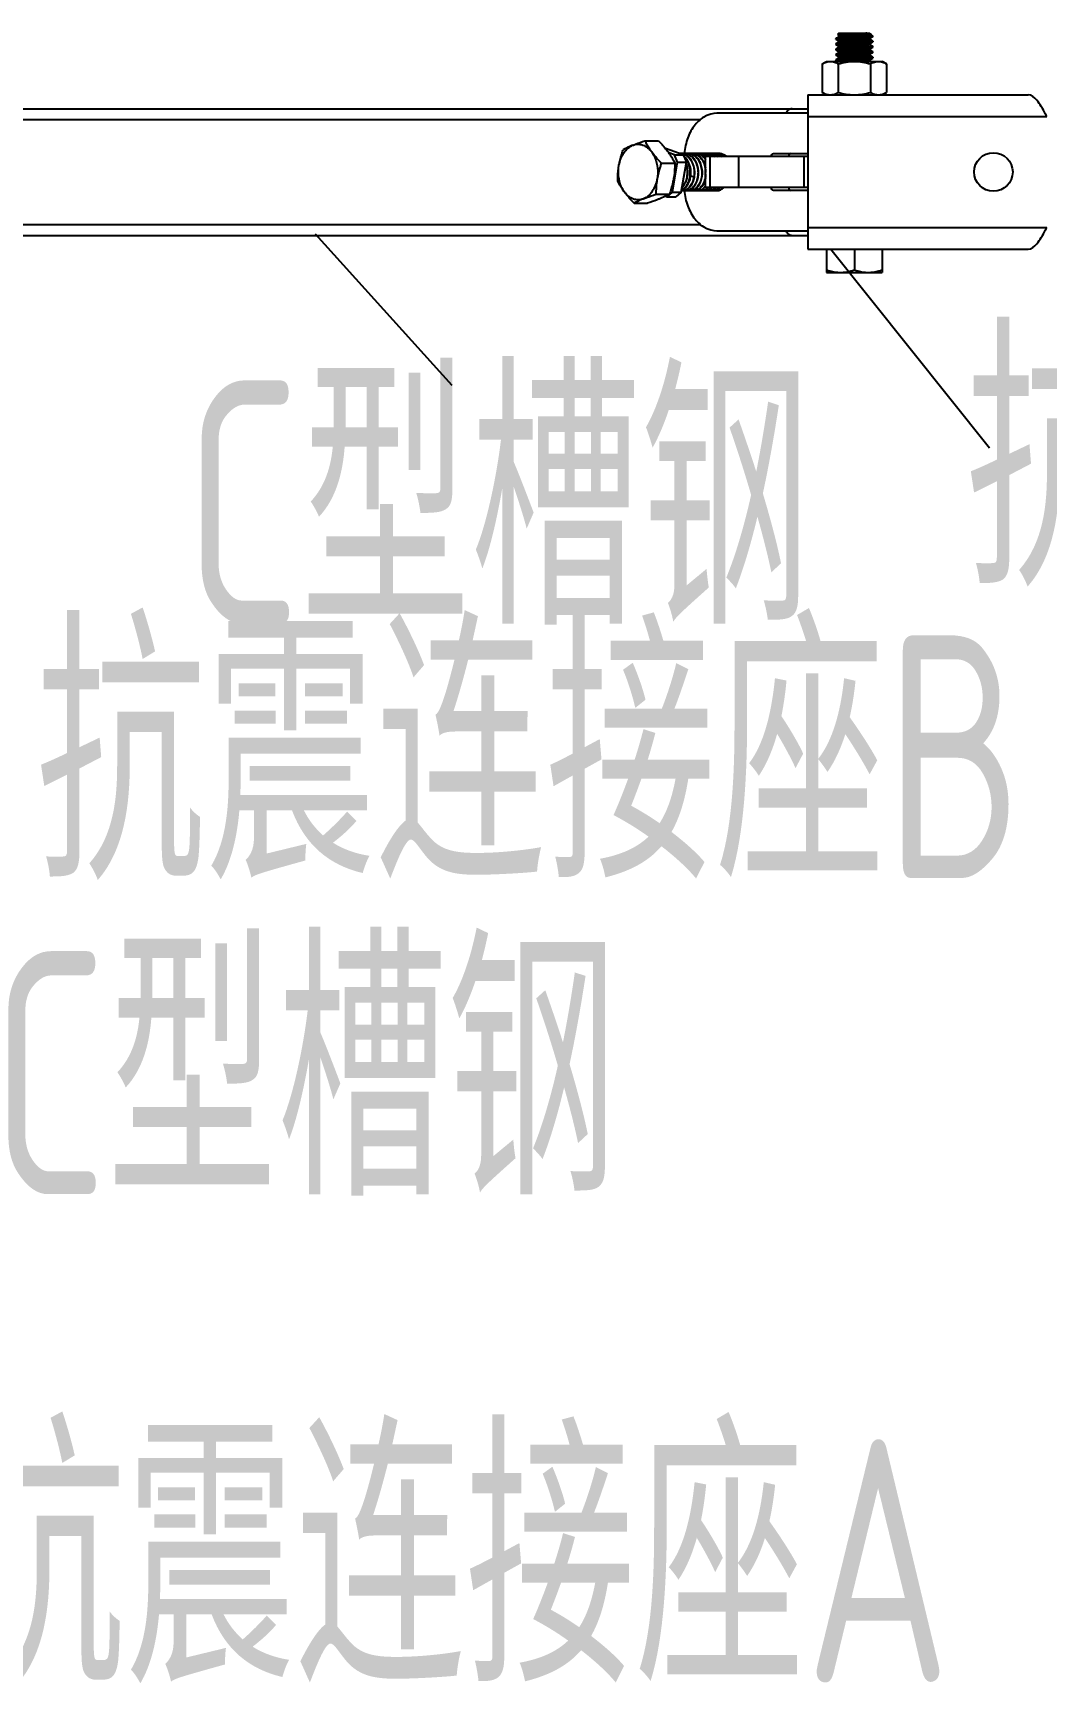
# Model space of a CAD drawing. Extents: x 1247970 to 1725648, y 860327 to 1277876.
# Drawn here: x 1335856 to 1337527, y 1194150 to 1196871 of the extents above; entities that cross this region are included whole.
import ezdxf

# ---------------------------------------------------------------- set-up
doc = ezdxf.new("R2010")
doc.units = 0
doc.header["$LTSCALE"] = 1000
doc.header["$MEASUREMENT"] = 0
doc.layers.get('0').update_dxf_attribs({"color": 254})
for name, color, linetype in [('ANNO-CTXT', 2, 'Continuous'), ('PUB_DIM', 254, 'Continuous'), ('TK', 4, 'Continuous')]:
    doc.layers.add(name, color=color, linetype=linetype)
doc.styles.add('HZ', font='tssdeng.shx', dxfattribs={"width": 0.7, "bigfont": 'hztxt.shx'})
doc.styles.get("Standard").update_dxf_attribs({"font": 'gbenor.shx', "bigfont": 'gbcbig.shx'})
doc.dimstyles.get("Standard").update_dxf_attribs({"dimtxt": 0.18, "dimasz": 0.18, "dimexe": 0.18, "dimexo": 0.0625, "dimgap": 0.09, "dimtad": 0, "dimtih": 1, "dimtoh": 1, "dimdec": 4, "dimzin": 0, "dimdsep": 46, "dimtxsty": 'Standard', "dimcen": 0.09, "dimadec": 0, "dimazin": 0, "dimtfac": 1, "dimtdec": 4, "dimtofl": 0, "dimtmove": 0, "dimatfit": 3, "dimfxl": 0, "dimtolj": 1, "dimtzin": 0, "dimarcsym": 0})

# ---------------------------------------------------------------- blocks, each defined once
blk = doc.blocks.new('A$C63786A89')
at = {"linetype": 'Continuous'}
for p, q in [((4166.6, 4221.2), (4161.7, 4218.4)), ((4161.7, 4218.4), (4161.7, 4218.3)), ((4161.7, 4218.3), (4161.7, 4217.2)), ((4161.7, 4218.3), (4161.7, 4217.2)), ((4166.7, 4227.1), (4164.2, 4224.6)), ((4164.3, 4224.5), (4164.2, 4224.6)), ((4164.3, 4224.5), (4166.5, 4223.3)), ((4166.5, 4223.3), (4166.5, 4221.2)), ((4166.7, 4227.1), (4217.6, 4227.1)), ((4212.9, 4226.9), (4217.9, 4226.9)), ((4217.6, 4227.1), (4217.9, 4226.9)), ((4217.8, 4218.7), (4222.6, 4221.5)), ((4217.9, 4225.6), (4217.9, 4226.9)), ((4220.6, 4224), (4217.9, 4225.6)), ((4217.9, 4216.6), (4217.9, 4218.8)), ((4222.7, 4222), (4218.8, 4222)), ((4221, 4223.8), (4220.6, 4224)), ((4221, 4223.8), (4222.7, 4222)), ((4222.7, 4221.7), (4222.6, 4221.5)), ((4222.7, 4222), (4222.7, 4221.7)), ((4161.7, 4217.1), (4161.7, 4217.2)), ((4161.7, 4217.1), (4166.5, 4214.4)), ((4166.6, 4212.3), (4161.7, 4209.5)), ((4161.7, 4209.5), (4161.7, 4209.4)), ((4161.7, 4209.4), (4161.7, 4208.3)), ((4161.7, 4209.4), (4161.7, 4208.3)), ((4161.7, 4208.2), (4161.7, 4208.3)), ((4161.7, 4208.3), (4161.7, 4208.3)), ((4161.7, 4208.2), (4166.5, 4205.4)), ((4166.6, 4203.4), (4161.7, 4200.6)), ((4161.7, 4200.6), (4161.7, 4200.5)), ((4161.7, 4200.5), (4161.7, 4199.4)), ((4161.7, 4200.5), (4161.7, 4199.4)), ((4161.7, 4199.3), (4161.7, 4199.4)), ((4161.7, 4199.4), (4161.7, 4199.4)), ((4161.7, 4199.3), (4166.5, 4196.5)), ((4166.6, 4194.5), (4161.7, 4191.7)), ((4161.7, 4191.7), (4161.7, 4191.6)), ((4161.7, 4191.6), (4161.7, 4190.5)), ((4161.7, 4191.6), (4161.7, 4190.5)), ((4166.5, 4214.4), (4166.5, 4212.3)), ((4166.5, 4205.5), (4166.5, 4203.4)), ((4166.5, 4196.6), (4166.5, 4194.4)), ((4217.8, 4200.9), (4217.7, 4200.9)), ((4217.8, 4209.8), (4222.6, 4212.6)), ((4217.8, 4200.9), (4222.6, 4203.7)), ((4217.8, 4192), (4222.6, 4194.8)), ((4222.6, 4214), (4217.9, 4216.7)), ((4217.9, 4207.7), (4217.9, 4209.9)), ((4222.6, 4205.1), (4217.9, 4207.8)), ((4217.9, 4198.8), (4217.9, 4201)), ((4222.6, 4196.2), (4217.9, 4198.9)), ((4217.9, 4189.9), (4217.9, 4192.1)), ((4222.6, 4214), (4222.7, 4213.9)), ((4222.6, 4212.6), (4222.7, 4212.7)), ((4222.6, 4205.1), (4222.7, 4204.9)), ((4222.6, 4203.7), (4222.7, 4203.8)), ((4222.6, 4196.2), (4222.7, 4196)), ((4222.6, 4194.8), (4222.7, 4194.9)), ((4222.7, 4213.9), (4222.7, 4212.7)), ((4222.7, 4213.9), (4222.7, 4212.7)), ((4222.7, 4213.9), (4222.7, 4213.8)), ((4222.7, 4204.9), (4222.7, 4203.8)), ((4222.7, 4204.9), (4222.7, 4203.8)), ((4222.7, 4204.9), (4222.7, 4204.9)), ((4222.7, 4196), (4222.7, 4194.9)), ((4222.7, 4196), (4222.7, 4194.9)), ((4222.7, 4196), (4222.7, 4196)), ((4139.3, 4176.2), (4146.4, 4180.3)), ((4139.3, 4176.2), (4139.3, 4129.4)), ((4146.4, 4180.3), (4238, 4180.3)), ((4161.7, 4190.4), (4161.7, 4190.5)), ((4161.7, 4190.5), (4161.7, 4190.5)), ((4161.7, 4190.4), (4166.5, 4187.6)), ((4166.6, 4185.6), (4161.7, 4182.8)), ((4161.7, 4182.8), (4161.7, 4182.7)), ((4161.7, 4182.7), (4161.7, 4181.6)), ((4161.7, 4182.7), (4161.7, 4181.6)), ((4161.7, 4181.5), (4161.7, 4181.6)), ((4161.7, 4181.5), (4163.7, 4180.3)), ((4165.7, 4176.2), (4165.7, 4129.4)), ((4166.5, 4187.7), (4166.5, 4185.5)), ((4217.8, 4183.1), (4222.6, 4185.9)), ((4222.6, 4187.2), (4217.9, 4190)), ((4217.9, 4181), (4217.9, 4183.2)), ((4219.3, 4180.3), (4217.9, 4181.1)), ((4218.6, 4176.2), (4218.6, 4129.4)), ((4222.6, 4187.2), (4222.7, 4187.1)), ((4222.6, 4185.9), (4222.7, 4186)), ((4222.7, 4187.1), (4222.7, 4186)), ((4222.7, 4187.1), (4222.7, 4186)), ((4222.7, 4187.1), (4222.7, 4187.1)), ((4245.1, 4176.2), (4238, 4180.3)), ((4245.1, 4176.2), (4245.1, 4129.4)), ((4115.8, 4125.3), (4115.8, 3870.8)), ((4115.8, 4125.3), (4478.4, 4125.3)), ((4146.4, 4125.3), (4139.3, 4129.4)), ((4238, 4125.3), (4245.1, 4129.4)), ((2427.3, 4102.4), (4115.8, 4102.4)), ((2502.8, 4084.6), (3938.5, 4084.6)), ((4115.8, 4094.8), (3965.4, 4094.8)), ((4115.8, 4089.7), (4509.6, 4089.7)), ((3847.2, 4049.4), (3869.5, 4049.4)), ((3910.2, 4026.4), (3881, 4036.6)), ((3895.8, 4026.4), (3886.3, 4029.7)), ((4059, 4028.6), (4115.8, 4028.6)), ((3874.1, 4012.7), (3896.4, 4012.7)), ((3892.4, 3964.7), (3901, 4014.1)), ((3901, 4014.1), (3895.8, 4026.4)), ((3895.8, 4026.4), (3910.2, 4026.4)), ((3901, 4014.1), (3915.4, 4014.1)), ((3906.8, 3964.7), (3915.4, 4014.1)), ((3910.2, 4026.4), (3915.4, 4014.1)), ((3947.2, 3972.6), (3947.2, 4023.5)), ((4115.8, 4023.5), (3947.2, 4023.5)), ((3954.6, 3972.6), (3954.6, 4023.5)), ((4001.7, 3972.6), (4001.7, 4023.5)), ((4109.7, 3972.6), (4109.7, 4023.5)), ((3927.8, 3989.9), (3922.5, 3991.2)), ((3829.2, 3946.7), (3851.5, 3946.7)), ((3865.1, 3961.4), (3887.5, 3961.4)), ((3881.1, 3958.1), (3883.7, 3957.2)), ((3883.7, 3957.2), (3892.4, 3964.7)), ((3883.7, 3957.2), (3898.1, 3957.2)), ((3892.4, 3964.7), (3906.8, 3964.7)), ((3906.8, 3964.7), (3898.1, 3957.2)), ((4115.8, 3972.6), (3947.2, 3972.6)), ((4115.8, 3967.5), (4059, 3967.5)), ((2427.3, 3893.7), (4115.8, 3893.7)), ((2502.8, 3911.5), (3938.5, 3911.5)), ((3965.4, 3901.3), (4115.8, 3901.3)), ((4115.8, 3906.4), (4509.6, 3906.4)), ((4115.8, 3870.8), (4478.4, 3870.8)), ((4146.4, 3870.8), (4146.4, 3832.6)), ((4192.2, 3870.8), (4192.2, 3836.7)), ((4238, 3870.8), (4238, 3832.6)), ((4146.4, 3832.6), (4238, 3832.6))]:
    blk.add_line(p, q, dxfattribs=at)
blk.add_circle((4421.3, 3998.1), 31.8, dxfattribs=at)
for centre, radius, start, end in [((4330.7, 3994.6), 202.6, 27.9978, 29.2622), ((3905.1, 4011.8), 16.8, 89.9935, 93.4685), ((3905.1, 4011.8), 16.8, 87.1433, 89.9919), ((3905.1, 4011.8), 16.8, 84.7806, 87.1426), ((3911.5, 4011.7), 16.9, 90.0278, 99.8922), ((3904.8, 4010.4), 18.2, 69.2606, 71.5798), ((3905.7, 4010.8), 17.8, 71.541, 74.1702), ((3911.5, 4011.9), 16.7, 87.3051, 90.0027), ((3917.8, 4011.7), 16.9, 90.0173, 99.9289), ((3912, 4010.8), 17.8, 71.5413, 74.0389), ((3911.1, 4010.5), 18.1, 69.3254, 71.5398), ((3917.8, 4011.9), 16.7, 87.307, 89.992), ((3917.8, 4011.9), 16.8, 84.7549, 87.3062), ((3924.1, 4011.7), 16.9, 90.0186, 99.8496), ((3918.3, 4010.8), 17.8, 71.5413, 74.0381), ((3917.4, 4010.5), 18.1, 69.3246, 71.5398), ((3924.1, 4011.9), 16.7, 87.3143, 89.9937), ((3930.4, 4011.8), 16.9, 90.0245, 99.605), ((3924.6, 4010.8), 17.8, 71.881, 74.0359), ((3923.7, 4010.5), 18.1, 69.3259, 71.5398), ((3924.6, 4010.7), 17.9, 71.544, 71.883), ((3930.4, 4011.9), 16.7, 87.3041, 89.9996), ((3936.7, 4011.7), 16.9, 90.0173, 99.9253), ((3930.9, 4010.8), 17.8, 71.5413, 74.0388), ((3930, 4010.5), 18.1, 69.3251, 71.5397), ((3936.6, 4011.9), 16.7, 87.3122, 89.992), ((3936.6, 4011.9), 16.8, 84.7482, 87.3114), ((3943, 4011.7), 16.9, 90.024, 99.859), ((3937.2, 4010.8), 17.8, 71.5413, 74.0384), ((3936.3, 4010.5), 18.1, 69.3253, 71.5398), ((3942.9, 4011.9), 16.7, 87.308, 89.9989), ((3949.3, 4011.7), 16.9, 90.0203, 99.9184), ((3943.5, 4010.8), 17.8, 71.5413, 74.0388), ((3942.6, 4010.5), 18.1, 69.3257, 71.5398), ((3949.2, 4011.9), 16.7, 87.3022, 89.995), ((3949.2, 4011.9), 16.8, 84.7419, 87.3015), ((3955.6, 4011.7), 16.9, 90.0138, 99.8367), ((3949.8, 4010.8), 17.8, 71.5412, 74.0376), ((3948.9, 4010.5), 18.1, 69.3249, 71.5397), ((3955.5, 4011.9), 16.7, 87.3161, 89.989), ((3961.9, 4011.7), 16.9, 90.0276, 99.8759), ((3956.1, 4010.8), 17.8, 71.5413, 74.0385), ((3955.2, 4010.5), 18.1, 69.3258, 71.5398), ((3961.8, 4011.9), 16.7, 87.305, 90.0025), ((3968.2, 4011.7), 16.9, 90.0173, 99.9275), ((3962.4, 4010.8), 17.8, 71.5413, 74.0389), ((3961.5, 4010.5), 18.1, 69.3256, 71.5398), ((3968.1, 4011.9), 16.7, 87.3027, 89.992), ((3968.1, 4011.9), 16.8, 84.7523, 87.3019), ((3968.7, 4010.8), 17.8, 71.5412, 74.0381), ((3967.8, 4010.5), 18.1, 69.3246, 71.5397), ((3899.4, 3996.7), 36.1, 7.4815, 7.789), ((3933.7, 4006.2), 23.2, 48.4163, 52.3647), ((3939.8, 4005.9), 23.6, 48.4376, 50.031), ((3940.7, 4006.1), 23.4, 48.3967, 51.6133), ((3964.8, 4005.7), 23.9, 48.4075, 48.7304), ((3965.8, 4005.9), 23.6, 48.472, 50.2955), ((3881.8, 3996.5), 41, 350.7386, 352.5614), ((3889.5, 3996.3), 33.5, 348.82, 349.4945), ((3889.1, 3996.4), 33.8, 349.4958, 351.0948), ((3901.5, 3996.4), 34, 350.0433, 350.9667), ((3908, 3996.4), 33.8, 348.9677, 351.0182), ((3930.4, 3987.9), 21.6, 311.248, 317.7355), ((3929, 3989.3), 23.5, 317.6925, 320.7716), ((3908.3, 3981.4), 13.9, 265.7888, 273.2155), ((3914.6, 3981.6), 14, 258.9355, 269.9502), ((3914.6, 3981.4), 13.9, 269.9923, 273.2257), ((3920.9, 3981.6), 14, 258.9821, 269.9616), ((3920.9, 3981.4), 13.9, 270.0034, 273.2144), ((3927.2, 3981.6), 14, 259.0046, 269.951), ((3927.2, 3981.4), 13.9, 269.9925, 273.2199), ((3933.5, 3981.6), 14, 258.938, 269.9563), ((3933.5, 3981.4), 13.9, 269.9985, 273.2205), ((3939.8, 3981.6), 14, 258.9949, 269.9563), ((3939.8, 3981.4), 13.9, 269.9979, 273.2133), ((3946.1, 3981.6), 14, 258.9984, 269.9503), ((3946.1, 3981.4), 13.9, 269.9919, 273.2231), ((3952.4, 3981.6), 14, 258.9469, 269.9595), ((3937.2, 3987.5), 21, 311.2049, 314.5298), ((3952.4, 3981.4), 13.9, 270.0017, 273.215), ((3958.7, 3981.6), 14, 259.0023, 269.951), ((3943.5, 3987.5), 21, 311.1907, 314.5341), ((3958.7, 3981.4), 13.9, 269.9925, 273.2106), ((3965, 3981.6), 14, 258.9554, 269.9474), ((3949.8, 3987.5), 21, 311.2062, 314.5129), ((3965, 3981.4), 13.9, 269.9892, 273.2265), ((3956.1, 3987.5), 21, 311.1985, 314.5335), ((4330.7, 4001.6), 202.6, 330.7378, 332.0022)]:
    blk.add_arc(centre, radius, start, end, dxfattribs=at)
for points, knots in [([(4218.8, 4222), (4216.8, 4221.8), (4212.1, 4221.5), (4204.2, 4221.1), (4195.2, 4220.7), (4185.8, 4220.2), (4178.3, 4219.9), (4172.8, 4219.6), (4169.4, 4219.3), (4166.5, 4219.1), (4164.3, 4218.9), (4162.8, 4218.7), (4162, 4218.6), (4161.7, 4218.4)], [0, 0, 0, 0, 0.105919, 0.247881, 0.41169, 0.580927, 0.73863, 0.808118, 0.868976, 0.919682, 0.958977, 0.985914, 1, 1, 1, 1]), ([(4162.1, 4217.4), (4162.3, 4217.5), (4163.4, 4217.7), (4164.6, 4217.8), (4165.6, 4217.9)], [0, 0, 0, 0, 0.160979, 1, 1, 1, 1]), ([(4164.2, 4224.6), (4164.4, 4224.7), (4164.9, 4224.8), (4166, 4224.9), (4167.7, 4225), (4169.9, 4225.2), (4172.6, 4225.3), (4177.1, 4225.5), (4183.5, 4225.7), (4191.5, 4226), (4199.5, 4226.3), (4206.6, 4226.5), (4211, 4226.8), (4212.9, 4226.9)], [0, 0, 0, 0, 0.009854, 0.032286, 0.067006, 0.113308, 0.170175, 0.236317, 0.390088, 0.560054, 0.729568, 0.881497, 1, 1, 1, 1]), ([(4222.6, 4221.5), (4222.4, 4221.4), (4221.6, 4221.3), (4220.1, 4221), (4217.9, 4220.8), (4215, 4220.6), (4211.6, 4220.4), (4206.1, 4220.1), (4198.5, 4219.7), (4189.2, 4219.3), (4180.2, 4218.9), (4172.3, 4218.4), (4167.6, 4218.1), (4165.6, 4217.9)], [0, 0, 0, 0, 0.014084, 0.041016, 0.080304, 0.131007, 0.191867, 0.261359, 0.419059, 0.588306, 0.752124, 0.894086, 1, 1, 1, 1]), ([(4212.9, 4226.9), (4211, 4226.7), (4206.7, 4226.4), (4199.8, 4226), (4192.1, 4225.5), (4184.5, 4225.1), (4178.4, 4224.7), (4174.1, 4224.4), (4171.5, 4224.2), (4169.5, 4224), (4167.9, 4223.8), (4167.1, 4223.6), (4166.5, 4223.4), (4166.5, 4223.3)], [0, 0, 0, 0, 0.122505, 0.276388, 0.446725, 0.61694, 0.77047, 0.836217, 0.892416, 0.937712, 0.971044, 0.991727, 1, 1, 1, 1]), ([(4217.9, 4225.6), (4217.9, 4225.5), (4217.7, 4225.4), (4217.1, 4225.2), (4215.8, 4225), (4213.6, 4224.7), (4210.6, 4224.5), (4206.9, 4224.2), (4202.7, 4223.9), (4198.2, 4223.7), (4191.8, 4223.3), (4185.5, 4223), (4179.5, 4222.6), (4175.6, 4222.3), (4172.2, 4222.1), (4169.6, 4221.8), (4167.8, 4221.6), (4166.9, 4221.4), (4166.6, 4221.2)], [0, 0, 0, 0, 0.003454, 0.010692, 0.037889, 0.081612, 0.140406, 0.212192, 0.2944, 0.384076, 0.477991, 0.664974, 0.751307, 0.828654, 0.894238, 0.945723, 0.981321, 1, 1, 1, 1]), ([(4217.8, 4218.7), (4217.6, 4218.6), (4216.9, 4218.5), (4215.6, 4218.2), (4213.7, 4218), (4210.1, 4217.7), (4204.7, 4217.3), (4197.4, 4216.9), (4189.5, 4216.5), (4182, 4216.1), (4175.4, 4215.6), (4171.5, 4215.3), (4169.8, 4215.1)], [0, 0, 0, 0, 0.015371, 0.04333, 0.083398, 0.134643, 0.265404, 0.422744, 0.5911, 0.753799, 0.894728, 1, 1, 1, 1]), ([(4218.8, 4222), (4219.2, 4222.2), (4220, 4222.4), (4220.8, 4222.8), (4221.3, 4223.3), (4221.1, 4223.6), (4221, 4223.8)], [0, 0, 0, 0, 0.41124, 0.690589, 0.854285, 1, 1, 1, 1]), ([(4161.7, 4217.2), (4161.7, 4217.2), (4161.8, 4217.4), (4162, 4217.4), (4162.1, 4217.4)], [0, 0, 0, 0, 0.127561, 1, 1, 1, 1]), ([(4165.6, 4210.1), (4164.7, 4210.1), (4163.6, 4209.9), (4162.3, 4209.7), (4161.9, 4209.6), (4161.7, 4209.5)], [0, 0, 0, 0, 0.672274, 0.879818, 1, 1, 1, 1]), ([(4161.7, 4208.3), (4161.7, 4208.3), (4161.7, 4208.4), (4161.9, 4208.5), (4162, 4208.5)], [0, 0, 0, 0, 0.147585, 1, 1, 1, 1]), ([(4161.7, 4199.4), (4161.7, 4199.4), (4161.7, 4199.5), (4161.9, 4199.6), (4162, 4199.6)], [0, 0, 0, 0, 0.145753, 1, 1, 1, 1]), ([(4161.7, 4190.5), (4161.7, 4190.5), (4161.7, 4190.6), (4161.9, 4190.6), (4162, 4190.7)], [0, 0, 0, 0, 0.146566, 1, 1, 1, 1]), ([(4222.4, 4204.7), (4222, 4204.6), (4220.8, 4204.4), (4218.6, 4204.2), (4215.4, 4203.9), (4209.9, 4203.6), (4201.7, 4203.2), (4191.2, 4202.7), (4182.3, 4202.3), (4175.7, 4201.9), (4171.3, 4201.7), (4167.7, 4201.4), (4164.9, 4201.2), (4163, 4200.9), (4162, 4200.8), (4161.7, 4200.6)], [0, 0, 0, 0, 0.021872, 0.059302, 0.111165, 0.17578, 0.334432, 0.514518, 0.692439, 0.773206, 0.844886, 0.905123, 0.951945, 0.983855, 1, 1, 1, 1]), ([(4222.4, 4195.8), (4222, 4195.7), (4220.8, 4195.5), (4218.5, 4195.3), (4215.4, 4195), (4209.9, 4194.7), (4201.7, 4194.3), (4191.2, 4193.8), (4182.3, 4193.4), (4175.6, 4193), (4171.3, 4192.8), (4167.7, 4192.5), (4164.9, 4192.3), (4163, 4192), (4162, 4191.9), (4161.7, 4191.7)], [0, 0, 0, 0, 0.021911, 0.059369, 0.111251, 0.175879, 0.334543, 0.514605, 0.692501, 0.773257, 0.844922, 0.905143, 0.951954, 0.983858, 1, 1, 1, 1]), ([(4162, 4208.5), (4162.4, 4208.6), (4163.6, 4208.8), (4165.8, 4209.1), (4168.9, 4209.3), (4174.5, 4209.7), (4182.6, 4210.1), (4193.1, 4210.6), (4202, 4211), (4208.7, 4211.3), (4213, 4211.6), (4216.6, 4211.8), (4219.5, 4212.1), (4221.4, 4212.3), (4222.4, 4212.5), (4222.6, 4212.6)], [0, 0, 0, 0, 0.021671, 0.058935, 0.110671, 0.175201, 0.333808, 0.513979, 0.692059, 0.772919, 0.844689, 0.905004, 0.951887, 0.983838, 1, 1, 1, 1]), ([(4162, 4199.6), (4162.4, 4199.7), (4163.6, 4199.9), (4165.8, 4200.1), (4169, 4200.4), (4174.5, 4200.8), (4182.7, 4201.2), (4193.2, 4201.7), (4202.1, 4202.1), (4208.7, 4202.4), (4213, 4202.7), (4216.7, 4202.9), (4219.5, 4203.1), (4221.4, 4203.4), (4222.4, 4203.6), (4222.6, 4203.7)], [0, 0, 0, 0, 0.021941, 0.059426, 0.11133, 0.175973, 0.334641, 0.514691, 0.69256, 0.773299, 0.844948, 0.905159, 0.951962, 0.98386, 1, 1, 1, 1]), ([(4162, 4190.7), (4162.4, 4190.8), (4163.6, 4191), (4165.8, 4191.2), (4168.9, 4191.5), (4174.5, 4191.8), (4182.7, 4192.3), (4193.1, 4192.7), (4202, 4193.2), (4208.7, 4193.5), (4213, 4193.8), (4216.7, 4194), (4219.5, 4194.2), (4221.4, 4194.5), (4222.4, 4194.7), (4222.6, 4194.8)], [0, 0, 0, 0, 0.02182, 0.059206, 0.111032, 0.175623, 0.334271, 0.51438, 0.692345, 0.77314, 0.844844, 0.905097, 0.951931, 0.98385, 1, 1, 1, 1]), ([(4222.4, 4213.7), (4222.1, 4213.6), (4221.2, 4213.4), (4218.5, 4213.1), (4213.6, 4212.7), (4206.3, 4212.3), (4197.7, 4211.9), (4188.6, 4211.5), (4177.8, 4210.9), (4170.2, 4210.6), (4165.6, 4210.1)], [0, 0, 0, 0, 0.018267, 0.048761, 0.143552, 0.275555, 0.432178, 0.598399, 0.758307, 1, 1, 1, 1]), ([(4169.8, 4215.1), (4169.3, 4215.1), (4168.5, 4215), (4167.4, 4214.8), (4166.9, 4214.7), (4166.5, 4214.5), (4166.5, 4214.4)], [0, 0, 0, 0, 0.420038, 0.727719, 0.918871, 1, 1, 1, 1]), ([(4217.8, 4209.8), (4217.5, 4209.7), (4216.6, 4209.5), (4214.8, 4209.2), (4212.2, 4209), (4208.8, 4208.7), (4204.9, 4208.5), (4198.9, 4208.1), (4192.6, 4207.7), (4186.2, 4207.4), (4181.6, 4207.1), (4177.5, 4206.9), (4173.8, 4206.6), (4170.8, 4206.3), (4168.6, 4206.1), (4167.3, 4205.9), (4166.7, 4205.7), (4166.5, 4205.6), (4166.5, 4205.5)], [0, 0, 0, 0, 0.018679, 0.054277, 0.105762, 0.171346, 0.248693, 0.335026, 0.522009, 0.615924, 0.7056, 0.787808, 0.859593, 0.918387, 0.962111, 0.989308, 0.996545, 1, 1, 1, 1]), ([(4217.7, 4200.9), (4217.4, 4200.7), (4216.4, 4200.5), (4214.5, 4200.3), (4211.8, 4200), (4207, 4199.7), (4199.8, 4199.2), (4192.2, 4198.8), (4185.9, 4198.5), (4181.4, 4198.2), (4177.3, 4197.9), (4173.7, 4197.7), (4170.7, 4197.4), (4168.6, 4197.2), (4167.2, 4197), (4166.7, 4196.8), (4166.5, 4196.6), (4166.5, 4196.6)], [0, 0, 0, 0, 0.020887, 0.058349, 0.111255, 0.17779, 0.342006, 0.528025, 0.621077, 0.709753, 0.790917, 0.861705, 0.919629, 0.96268, 0.989453, 0.996582, 1, 1, 1, 1]), ([(4217.8, 4192), (4217.5, 4191.8), (4216.6, 4191.7), (4214.8, 4191.4), (4212.2, 4191.2), (4208.8, 4190.9), (4204.9, 4190.6), (4198.9, 4190.3), (4192.6, 4189.9), (4186.2, 4189.6), (4181.6, 4189.3), (4177.5, 4189), (4173.8, 4188.8), (4170.8, 4188.5), (4168.6, 4188.3), (4167.3, 4188), (4166.7, 4187.9), (4166.5, 4187.7), (4166.5, 4187.7)], [0, 0, 0, 0, 0.018679, 0.054277, 0.105763, 0.171349, 0.248695, 0.335028, 0.52201, 0.615925, 0.705601, 0.78781, 0.859595, 0.918387, 0.96211, 0.989306, 0.996547, 1, 1, 1, 1]), ([(4169.8, 4212.9), (4169.1, 4212.8), (4168, 4212.7), (4166.9, 4212.5), (4166.6, 4212.3)], [0, 0, 0, 0, 0.660932, 1, 1, 1, 1]), ([(4166.8, 4203.5), (4166.8, 4203.5), (4166.7, 4203.5), (4166.6, 4203.4), (4166.6, 4203.4)], [0, 0, 0, 0, 0.553823, 1, 1, 1, 1]), ([(4217.9, 4198.8), (4217.9, 4198.8), (4217.7, 4198.6), (4217.1, 4198.5), (4215.8, 4198.2), (4213.6, 4198), (4210.6, 4197.7), (4206.9, 4197.5), (4202.7, 4197.2), (4198.2, 4196.9), (4191.8, 4196.6), (4185.5, 4196.2), (4179.5, 4195.9), (4175.6, 4195.6), (4172.2, 4195.4), (4169.6, 4195.1), (4167.8, 4194.8), (4166.9, 4194.7), (4166.6, 4194.5)], [0, 0, 0, 0, 0.003454, 0.010693, 0.037889, 0.081612, 0.140405, 0.212191, 0.2944, 0.384075, 0.47799, 0.664973, 0.751306, 0.828653, 0.894238, 0.945724, 0.981321, 1, 1, 1, 1]), ([(4217.9, 4207.7), (4217.9, 4207.7), (4217.7, 4207.6), (4217.2, 4207.4), (4215.9, 4207.2), (4213.7, 4206.9), (4210.9, 4206.7), (4207.4, 4206.4), (4203.3, 4206.1), (4198.9, 4205.9), (4192.7, 4205.5), (4185.1, 4205.1), (4178, 4204.7), (4173.1, 4204.3), (4170.3, 4204.1), (4168.3, 4203.8), (4167.2, 4203.6), (4166.8, 4203.5)], [0, 0, 0, 0, 0.003366, 0.010345, 0.036536, 0.078663, 0.135394, 0.204812, 0.284539, 0.371834, 0.463689, 0.648358, 0.81329, 0.881123, 0.935982, 0.976021, 1, 1, 1, 1]), ([(4217.9, 4216.6), (4217.9, 4216.5), (4217.3, 4216.3), (4216.4, 4216.1), (4214.6, 4215.9), (4212.4, 4215.7), (4209.6, 4215.5), (4205, 4215.1), (4198.5, 4214.8), (4190.4, 4214.3), (4182.5, 4213.9), (4175.7, 4213.5), (4171.6, 4213.1), (4169.8, 4212.9)], [0, 0, 0, 0, 0.00863, 0.030451, 0.065616, 0.113312, 0.172298, 0.24101, 0.40007, 0.573571, 0.743027, 0.89038, 1, 1, 1, 1]), ([(4222.7, 4213.8), (4222.7, 4213.8), (4222.7, 4213.7), (4222.5, 4213.7), (4222.4, 4213.7)], [0, 0, 0, 0, 0.150484, 1, 1, 1, 1]), ([(4222.7, 4204.9), (4222.7, 4204.9), (4222.6, 4204.8), (4222.5, 4204.8), (4222.4, 4204.7)], [0, 0, 0, 0, 0.146221, 1, 1, 1, 1]), ([(4222.7, 4196), (4222.7, 4196), (4222.6, 4195.9), (4222.5, 4195.9), (4222.4, 4195.8)], [0, 0, 0, 0, 0.145957, 1, 1, 1, 1]), ([(4139.3, 4176.2), (4141.4, 4177.4), (4145.6, 4179.5), (4150.3, 4180.3), (4152.5, 4180.3)], [0, 0, 0, 0, 0.514931, 1, 1, 1, 1]), ([(4152.5, 4180.3), (4154.8, 4180.3), (4159.5, 4179.5), (4163.7, 4177.4), (4165.7, 4176.2)], [0, 0, 0, 0, 0.485069, 1, 1, 1, 1]), ([(4161.7, 4181.6), (4161.7, 4181.6), (4161.8, 4181.7), (4161.9, 4181.8), (4162.1, 4181.8)], [0, 0, 0, 0, 0.128262, 1, 1, 1, 1]), ([(4222.4, 4186.9), (4222, 4186.8), (4220.8, 4186.6), (4218.6, 4186.4), (4215.5, 4186.1), (4209.9, 4185.8), (4201.7, 4185.3), (4191.3, 4184.9), (4182.4, 4184.5), (4175.7, 4184.1), (4171.4, 4183.9), (4167.7, 4183.6), (4164.9, 4183.4), (4163, 4183.1), (4162, 4183), (4161.7, 4182.8)], [0, 0, 0, 0, 0.021695, 0.05898, 0.110731, 0.17527, 0.333886, 0.514048, 0.692108, 0.772958, 0.844717, 0.90502, 0.951894, 0.98384, 1, 1, 1, 1]), ([(4162.1, 4181.8), (4162.7, 4182), (4164.3, 4182.2), (4167.4, 4182.5), (4171.5, 4182.7), (4174.7, 4182.9), (4176.4, 4183)], [0, 0, 0, 0, 0.12613, 0.341781, 0.637516, 1, 1, 1, 1]), ([(4165.7, 4176.2), (4170, 4177.4), (4178.8, 4179.5), (4187.7, 4180.3), (4192.2, 4180.3)], [0, 0, 0, 0, 0.500104, 1, 1, 1, 1]), ([(4217.9, 4189.9), (4217.9, 4189.9), (4217.7, 4189.7), (4217.1, 4189.6), (4215.8, 4189.3), (4213.6, 4189.1), (4210.6, 4188.8), (4206.9, 4188.6), (4202.7, 4188.3), (4198.2, 4188), (4191.8, 4187.7), (4185.5, 4187.3), (4179.5, 4187), (4175.6, 4186.7), (4172.2, 4186.4), (4169.6, 4186.2), (4167.8, 4185.9), (4166.9, 4185.8), (4166.6, 4185.6)], [0, 0, 0, 0, 0.003455, 0.010694, 0.037891, 0.081614, 0.140407, 0.212191, 0.294399, 0.384074, 0.47799, 0.664972, 0.751304, 0.82865, 0.894234, 0.945721, 0.98132, 1, 1, 1, 1]), ([(4176.4, 4183), (4181.3, 4183.3), (4188.8, 4183.6), (4198.7, 4184.1), (4205.8, 4184.4), (4212.1, 4184.8), (4216.6, 4185.1), (4219.4, 4185.3), (4220.9, 4185.5), (4221.9, 4185.7), (4222.5, 4185.8), (4222.6, 4185.9)], [0, 0, 0, 0, 0.318156, 0.484686, 0.641985, 0.779982, 0.889861, 0.931992, 0.96466, 0.987392, 1, 1, 1, 1]), ([(4217.8, 4183.1), (4217.6, 4183), (4217.2, 4182.9), (4215.8, 4182.6), (4213.1, 4182.3), (4209.1, 4182), (4204, 4181.7), (4198.2, 4181.3), (4190.1, 4180.9), (4184, 4180.5), (4179.9, 4180.3)], [0, 0, 0, 0, 0.013815, 0.03733, 0.112558, 0.221668, 0.35818, 0.513889, 0.679414, 1, 1, 1, 1]), ([(4192.2, 4180.3), (4196.7, 4180.3), (4205.6, 4179.5), (4214.3, 4177.4), (4218.6, 4176.2)], [0, 0, 0, 0, 0.499896, 1, 1, 1, 1]), ([(4217.9, 4181), (4217.9, 4180.9), (4217.5, 4180.8), (4217, 4180.6), (4215.9, 4180.4), (4215.1, 4180.3), (4214.6, 4180.3)], [0, 0, 0, 0, 0.081466, 0.272602, 0.579827, 1, 1, 1, 1]), ([(4218.6, 4176.2), (4220.7, 4177.4), (4224.9, 4179.5), (4229.6, 4180.3), (4231.9, 4180.3)], [0, 0, 0, 0, 0.514931, 1, 1, 1, 1]), ([(4222.7, 4187.1), (4222.7, 4187.1), (4222.7, 4187), (4222.5, 4187), (4222.4, 4186.9)], [0, 0, 0, 0, 0.147419, 1, 1, 1, 1]), ([(4231.9, 4180.3), (4234.1, 4180.3), (4238.8, 4179.5), (4243, 4177.4), (4245.1, 4176.2)], [0, 0, 0, 0, 0.485069, 1, 1, 1, 1]), ([(4139.3, 4129.4), (4141.4, 4128.2), (4145.6, 4126.2), (4150.3, 4125.3), (4152.5, 4125.3)], [0, 0, 0, 0, 0.514931, 1, 1, 1, 1]), ([(4152.5, 4125.3), (4154.8, 4125.3), (4159.5, 4126.2), (4163.7, 4128.2), (4165.7, 4129.4)], [0, 0, 0, 0, 0.485069, 1, 1, 1, 1]), ([(4165.7, 4129.4), (4170, 4128.2), (4178.8, 4126.1), (4187.7, 4125.3), (4192.2, 4125.3)], [0, 0, 0, 0, 0.500104, 1, 1, 1, 1]), ([(4192.2, 4125.3), (4196.7, 4125.3), (4205.6, 4126.1), (4214.3, 4128.2), (4218.6, 4129.4)], [0, 0, 0, 0, 0.499896, 1, 1, 1, 1]), ([(4218.6, 4129.4), (4220.7, 4128.2), (4224.9, 4126.2), (4229.6, 4125.3), (4231.9, 4125.3)], [0, 0, 0, 0, 0.514931, 1, 1, 1, 1]), ([(4231.9, 4125.3), (4234.1, 4125.3), (4238.8, 4126.2), (4243, 4128.2), (4245.1, 4129.4)], [0, 0, 0, 0, 0.485069, 1, 1, 1, 1]), ([(4507.4, 4093.6), (4505.1, 4097.8), (4500.6, 4105.6), (4492.7, 4117.5), (4484.1, 4125.3), (4478.4, 4125.3)], [0, 0, 0, 0, 0.326101, 0.611119, 1, 1, 1, 1]), ([(3965.4, 4094.8), (3958.9, 4094.8), (3945, 4091), (3928.2, 4076), (3916.5, 4054.3), (3912.8, 4037.4), (3911.9, 4028.6)], [0, 0, 0, 0, 0.212085, 0.446759, 0.711828, 1, 1, 1, 1]), ([(4089.6, 4102.4), (4087.6, 4102.4), (4083.1, 4100.7), (4080.4, 4097), (4079.3, 4094.8)], [0, 0, 0, 0, 0.461863, 1, 1, 1, 1]), ([(3804.4, 4009.1), (3805.1, 4012.9), (3807, 4020.1), (3812, 4029.8), (3818.6, 4037.4), (3824.1, 4040.9), (3826.9, 4042.1)], [0, 0, 0, 0, 0.27851, 0.540172, 0.780428, 1, 1, 1, 1]), ([(3804.4, 4009.1), (3804.8, 4011.2), (3806.5, 4019.9), (3809.1, 4028.4), (3811.2, 4034.7)], [0, 0, 0, 0, 0.248499, 1, 1, 1, 1]), ([(3826.9, 4042.1), (3825.4, 4041.5), (3820.1, 4039.2), (3814.9, 4036.7), (3811.2, 4034.7)], [0, 0, 0, 0, 0.275005, 1, 1, 1, 1]), ([(3826.9, 4042.1), (3828.4, 4042.7), (3835.1, 4045.3), (3841.9, 4047.7), (3847.2, 4049.4)], [0, 0, 0, 0, 0.233658, 1, 1, 1, 1]), ([(3826.9, 4042.1), (3829.5, 4043.2), (3835.2, 4044.4), (3844, 4043), (3852, 4038.4), (3856.4, 4033.7), (3858.3, 4031.1)], [0, 0, 0, 0, 0.238229, 0.47528, 0.726056, 1, 1, 1, 1]), ([(3858.3, 4031.1), (3857.2, 4032.6), (3853.1, 4038.5), (3849.5, 4044.7), (3847.2, 4049.4)], [0, 0, 0, 0, 0.263099, 1, 1, 1, 1]), ([(3858.3, 4031.1), (3860.4, 4028.2), (3867.8, 4014.8), (3869.3, 3998.5), (3867.3, 3987.1)], [0, 0, 0, 0, 0.235366, 1, 1, 1, 1]), ([(3858.3, 4031.1), (3859.5, 4029.5), (3864.4, 4023.1), (3869.9, 4017.1), (3874.1, 4012.7)], [0, 0, 0, 0, 0.240981, 1, 1, 1, 1]), ([(3869.5, 4049.4), (3870.9, 4047.9), (3876.5, 4042.1), (3881.8, 4035.9), (3885.3, 4031.1)], [0, 0, 0, 0, 0.257895, 1, 1, 1, 1]), ([(3885.3, 4031.1), (3886.4, 4029.6), (3890.5, 4023.7), (3894.1, 4017.5), (3896.4, 4012.7)], [0, 0, 0, 0, 0.263099, 1, 1, 1, 1]), ([(3911.2, 4027.5), (3914.2, 4026.3), (3920, 4022.2), (3925.7, 4013), (3928.6, 4001.7), (3928.4, 3993.8), (3927.8, 3989.9)], [0, 0, 0, 0, 0.217951, 0.46337, 0.729831, 1, 1, 1, 1]), ([(3928.6, 3989.7), (3929.2, 3993.7), (3929.4, 4001.8), (3926.4, 4013.3), (3920.4, 4022.7), (3914.4, 4026.7), (3911.4, 4027.7)], [0, 0, 0, 0, 0.271171, 0.538307, 0.783282, 1, 1, 1, 1]), ([(3917.5, 4027.5), (3920.2, 4026.5), (3925.4, 4023), (3930.9, 4015), (3934.2, 4005.2), (3935, 3994.6), (3933.3, 3984.3), (3929.2, 3975.7), (3923.1, 3969.5), (3917.9, 3967.7), (3915.4, 3967.5)], [0, 0, 0, 0, 0.11422, 0.241557, 0.38018, 0.523371, 0.662464, 0.789655, 0.901082, 1, 1, 1, 1]), ([(3925.8, 3971.7), (3929.6, 3975.1), (3933.7, 3982.6), (3935.6, 3993.5), (3935.4, 4002.4), (3933.3, 4011), (3929.5, 4018.6), (3924.3, 4024.4), (3919.9, 4027), (3917.7, 4027.7)], [0, 0, 0, 0, 0.234995, 0.369193, 0.507415, 0.643708, 0.772808, 0.891506, 1, 1, 1, 1]), ([(3923.8, 4027.5), (3926.5, 4026.5), (3931.7, 4023), (3937.2, 4015), (3940.5, 4005.2), (3941.3, 3994.6), (3939.6, 3984.3), (3935.5, 3975.7), (3929.4, 3969.5), (3924.2, 3967.7), (3921.7, 3967.5)], [0, 0, 0, 0, 0.114222, 0.241564, 0.380183, 0.523375, 0.662466, 0.789658, 0.901085, 1, 1, 1, 1]), ([(3932.1, 3971.7), (3935.9, 3975.1), (3940, 3982.6), (3941.9, 3993.5), (3941.7, 4002.4), (3939.6, 4011), (3935.8, 4018.6), (3930.6, 4024.4), (3926.2, 4027), (3924, 4027.7)], [0, 0, 0, 0, 0.235001, 0.369196, 0.507414, 0.643709, 0.772807, 0.891505, 1, 1, 1, 1]), ([(3930.1, 4027.5), (3932.6, 4026.5), (3937.5, 4023.3), (3942.9, 4016.1), (3946.4, 4007.1), (3947.2, 4000.4), (3947.2, 3997.1)], [0, 0, 0, 0, 0.218898, 0.461373, 0.725247, 1, 1, 1, 1]), ([(3947.3, 4004.8), (3946.7, 4007.5), (3945.2, 4012.6), (3941.4, 4019.4), (3936.5, 4024.7), (3932.4, 4027), (3930.3, 4027.7)], [0, 0, 0, 0, 0.276521, 0.537648, 0.778453, 1, 1, 1, 1]), ([(3936.4, 4027.5), (3938.6, 4026.7), (3942.7, 4024.2), (3945.9, 4020.5), (3947.2, 4018.5)], [0, 0, 0, 0, 0.478395, 1, 1, 1, 1]), ([(3947.2, 4019.6), (3945.8, 4021.5), (3942.6, 4024.8), (3938.6, 4027), (3936.6, 4027.7)], [0, 0, 0, 0, 0.520421, 1, 1, 1, 1]), ([(3942.7, 4027.5), (3943.2, 4027.3), (3945, 4026.5), (3946.7, 4025.5), (3947.9, 4024.5)], [0, 0, 0, 0, 0.244171, 1, 1, 1, 1]), ([(3949.9, 4023.5), (3949.4, 4024), (3947.3, 4025.7), (3944.8, 4027.1), (3942.9, 4027.7)], [0, 0, 0, 0, 0.259878, 1, 1, 1, 1]), ([(3949, 4027.5), (3949.6, 4027.3), (3951.7, 4026.4), (3953.6, 4025.1), (3955, 4024)], [0, 0, 0, 0, 0.243219, 1, 1, 1, 1]), ([(3955.2, 4024.4), (3954.8, 4024.7), (3952.9, 4026.1), (3950.8, 4027.2), (3949.2, 4027.7)], [0, 0, 0, 0, 0.258068, 1, 1, 1, 1]), ([(3955.3, 4027.5), (3955.9, 4027.3), (3958.2, 4026.3), (3960.3, 4024.8), (3961.8, 4023.5)], [0, 0, 0, 0, 0.242544, 1, 1, 1, 1]), ([(3962.5, 4023.5), (3962, 4024), (3959.9, 4025.7), (3957.4, 4027.1), (3955.5, 4027.7)], [0, 0, 0, 0, 0.259876, 1, 1, 1, 1]), ([(3961.6, 4027.5), (3962.2, 4027.3), (3964.5, 4026.3), (3966.6, 4024.8), (3968, 4023.5)], [0, 0, 0, 0, 0.242552, 1, 1, 1, 1]), ([(3968.8, 4023.5), (3968.3, 4024), (3966.2, 4025.7), (3963.7, 4027.1), (3961.8, 4027.7)], [0, 0, 0, 0, 0.25988, 1, 1, 1, 1]), ([(3967.9, 4027.5), (3968.5, 4027.3), (3970.8, 4026.3), (3972.9, 4024.8), (3974.4, 4023.5)], [0, 0, 0, 0, 0.242549, 1, 1, 1, 1]), ([(3975.1, 4023.5), (3974.6, 4024), (3972.5, 4025.7), (3970, 4027.1), (3968.1, 4027.7)], [0, 0, 0, 0, 0.25985, 1, 1, 1, 1]), ([(3974.2, 4027.5), (3974.8, 4027.3), (3977.1, 4026.3), (3979.1, 4024.8), (3980.6, 4023.6)], [0, 0, 0, 0, 0.242679, 1, 1, 1, 1]), ([(3980.9, 4024), (3980.4, 4024.4), (3978.4, 4026), (3976.1, 4027.1), (3974.4, 4027.7)], [0, 0, 0, 0, 0.25881, 1, 1, 1, 1]), ([(4055.4, 4023.5), (4055.4, 4024.8), (4055.9, 4027.1), (4058, 4028.6), (4059, 4028.6)], [0, 0, 0, 0, 0.559761, 1, 1, 1, 1]), ([(4087.8, 4028.6), (4086.8, 4028.6), (4084.7, 4027.1), (4084.2, 4024.8), (4084.2, 4023.5)], [0, 0, 0, 0, 0.440239, 1, 1, 1, 1]), ([(3802.3, 3983.4), (3802.3, 3985.5), (3802.4, 3994.1), (3803.3, 4002.7), (3804.4, 4009.1)], [0, 0, 0, 0, 0.246121, 1, 1, 1, 1]), ([(3813.4, 3965), (3811.3, 3967.9), (3803.9, 3981.3), (3802.4, 3997.6), (3804.4, 4009.1)], [0, 0, 0, 0, 0.235366, 1, 1, 1, 1]), ([(3874.1, 4012.7), (3873.4, 4010.6), (3870.6, 4002.2), (3868.4, 3993.6), (3867.3, 3987.1)], [0, 0, 0, 0, 0.251163, 1, 1, 1, 1]), ([(3896.4, 4012.7), (3896.4, 4010.6), (3896.3, 4002), (3895.4, 3993.4), (3894.3, 3987.1)], [0, 0, 0, 0, 0.246121, 1, 1, 1, 1]), ([(3912.2, 4021.8), (3915.7, 4018.1), (3919.4, 4010.8), (3921.4, 4000.4), (3921.4, 3992.2), (3919.9, 3984.5), (3916.3, 3975.9), (3911.3, 3970.6), (3907.5, 3968.8)], [0, 0, 0, 0, 0.255096, 0.39268, 0.530602, 0.663916, 0.788307, 1, 1, 1, 1]), ([(3908.2, 3972.5), (3912.8, 3976.9), (3917, 3986.9), (3917.5, 4000.4), (3916.1, 4007.5), (3914.9, 4010.9)], [0, 0, 0, 0, 0.470214, 0.736055, 1, 1, 1, 1]), ([(3922.5, 3991.1), (3923.3, 3997.5), (3922.3, 4009.9), (3915.6, 4020.9), (3911.1, 4024.4)], [0, 0, 0, 0, 0.526254, 1, 1, 1, 1]), ([(3914.2, 3981.3), (3915.3, 3983.4), (3918.9, 3993.2), (3918.1, 4004.4), (3915, 4011.7)], [0, 0, 0, 0, 0.239303, 1, 1, 1, 1]), ([(3922.5, 3991.2), (3922.7, 3992.3), (3923.2, 3996.8), (3922.8, 4001.4), (3922, 4004.8)], [0, 0, 0, 0, 0.247915, 1, 1, 1, 1]), ([(3928.5, 3989.2), (3928.7, 3990.5), (3929.6, 3995.7), (3929.2, 4001.1), (3928.3, 4005)], [0, 0, 0, 0, 0.246468, 1, 1, 1, 1]), ([(3935.1, 3991.1), (3935.3, 3991.9), (3935.7, 3995.3), (3935.6, 3998.8), (3935.2, 4001.4)], [0, 0, 0, 0, 0.247252, 1, 1, 1, 1]), ([(3941.4, 3991.1), (3941.6, 3992.2), (3942.1, 3996.6), (3941.7, 4001.1), (3941, 4004.4)], [0, 0, 0, 0, 0.247797, 1, 1, 1, 1]), ([(3813.4, 3965), (3812.3, 3966.6), (3808.2, 3972.4), (3804.6, 3978.7), (3802.3, 3983.4)], [0, 0, 0, 0, 0.263099, 1, 1, 1, 1]), ([(3867.3, 3987.1), (3866.6, 3983.3), (3864.7, 3976), (3859.7, 3966.3), (3853.1, 3958.7), (3847.7, 3955.2), (3844.8, 3954)], [0, 0, 0, 0, 0.27851, 0.540172, 0.780428, 1, 1, 1, 1]), ([(3867.3, 3987.1), (3866.9, 3984.9), (3865.6, 3976.4), (3865.2, 3967.8), (3865.1, 3961.4)], [0, 0, 0, 0, 0.254083, 1, 1, 1, 1]), ([(3894.3, 3987.1), (3893.9, 3984.9), (3892.2, 3976.2), (3889.6, 3967.7), (3887.5, 3961.4)], [0, 0, 0, 0, 0.248499, 1, 1, 1, 1]), ([(3927.8, 3989.9), (3927.3, 3986.9), (3925.8, 3981.2), (3921.6, 3974.1), (3915.9, 3969.1), (3911.3, 3967.7), (3909.1, 3967.5)], [0, 0, 0, 0, 0.290521, 0.554658, 0.788516, 1, 1, 1, 1]), ([(3913.2, 3971.7), (3914.3, 3972.7), (3919, 3977.8), (3921.4, 3984.6), (3922.3, 3989.9)], [0, 0, 0, 0, 0.227377, 1, 1, 1, 1]), ([(3919.5, 3971.7), (3920.6, 3972.7), (3925.2, 3977.8), (3927.7, 3984.5), (3928.6, 3989.7)], [0, 0, 0, 0, 0.22749, 1, 1, 1, 1]), ([(3947.2, 3995.2), (3947.1, 3991.7), (3946, 3984.9), (3942, 3975.9), (3935.8, 3969.6), (3930.5, 3967.7), (3928, 3967.5)], [0, 0, 0, 0, 0.291873, 0.559175, 0.79302, 1, 1, 1, 1]), ([(3947.2, 3975.4), (3945.6, 3973.2), (3941.9, 3969.4), (3936.7, 3967.7), (3934.3, 3967.5)], [0, 0, 0, 0, 0.52908, 1, 1, 1, 1]), ([(3938.4, 3971.7), (3939.5, 3972.7), (3943.9, 3977.4), (3946.3, 3983.7), (3947.3, 3988.6)], [0, 0, 0, 0, 0.228177, 1, 1, 1, 1]), ([(3813.4, 3965), (3814.5, 3963.5), (3819.5, 3957.1), (3824.9, 3951.1), (3829.2, 3946.7)], [0, 0, 0, 0, 0.240981, 1, 1, 1, 1]), ([(3844.8, 3954), (3842.2, 3953), (3836.5, 3951.7), (3827.7, 3953.1), (3819.7, 3957.8), (3815.3, 3962.4), (3813.4, 3965)], [0, 0, 0, 0, 0.238229, 0.47528, 0.726056, 1, 1, 1, 1]), ([(3844.8, 3954), (3843.4, 3953.4), (3838.1, 3951.2), (3832.9, 3948.7), (3829.2, 3946.7)], [0, 0, 0, 0, 0.275005, 1, 1, 1, 1]), ([(3844.8, 3954), (3846.4, 3954.7), (3853.1, 3957.3), (3859.9, 3959.7), (3865.1, 3961.4)], [0, 0, 0, 0, 0.233658, 1, 1, 1, 1]), ([(3871.8, 3954), (3870.3, 3953.4), (3863.6, 3950.8), (3856.8, 3948.4), (3851.5, 3946.7)], [0, 0, 0, 0, 0.233658, 1, 1, 1, 1]), ([(3887.5, 3961.4), (3886.3, 3960.8), (3881.2, 3958.1), (3876, 3955.7), (3871.8, 3954)], [0, 0, 0, 0, 0.226572, 1, 1, 1, 1]), ([(3907.4, 3968.3), (3907.9, 3968.5), (3910, 3969.3), (3911.9, 3970.6), (3913.2, 3971.7)], [0, 0, 0, 0, 0.241445, 1, 1, 1, 1]), ([(3909.1, 3967.5), (3910.9, 3967.5), (3914.7, 3968.3), (3918, 3970.4), (3919.5, 3971.7)], [0, 0, 0, 0, 0.482589, 1, 1, 1, 1]), ([(3911.9, 3967.9), (3912.7, 3959), (3916.4, 3942), (3928.1, 3920.3), (3944.9, 3905.2), (3958.9, 3901.3), (3965.4, 3901.3)], [0, 0, 0, 0, 0.288185, 0.553327, 0.788006, 1, 1, 1, 1]), ([(3915.4, 3967.5), (3917.2, 3967.5), (3921, 3968.3), (3924.3, 3970.4), (3925.8, 3971.7)], [0, 0, 0, 0, 0.482586, 1, 1, 1, 1]), ([(3921.7, 3967.5), (3923.5, 3967.5), (3927.3, 3968.3), (3930.6, 3970.4), (3932.1, 3971.7)], [0, 0, 0, 0, 0.482586, 1, 1, 1, 1]), ([(3928, 3967.5), (3929.8, 3967.5), (3933.6, 3968.3), (3936.9, 3970.4), (3938.4, 3971.7)], [0, 0, 0, 0, 0.482588, 1, 1, 1, 1]), ([(3934.3, 3967.5), (3936.1, 3967.5), (3939.9, 3968.3), (3943.2, 3970.4), (3944.7, 3971.7)], [0, 0, 0, 0, 0.482585, 1, 1, 1, 1]), ([(3951.1, 3972.5), (3949.6, 3971.1), (3946.4, 3968.7), (3942.5, 3967.6), (3940.6, 3967.5)], [0, 0, 0, 0, 0.520001, 1, 1, 1, 1]), ([(3940.6, 3967.5), (3942.4, 3967.5), (3946.2, 3968.3), (3949.5, 3970.4), (3951, 3971.7)], [0, 0, 0, 0, 0.482586, 1, 1, 1, 1]), ([(3957.4, 3972.5), (3955.9, 3971.1), (3952.7, 3968.7), (3948.8, 3967.6), (3946.9, 3967.5)], [0, 0, 0, 0, 0.520002, 1, 1, 1, 1]), ([(3946.9, 3967.5), (3948.7, 3967.5), (3952.5, 3968.3), (3955.8, 3970.4), (3957.3, 3971.7)], [0, 0, 0, 0, 0.482587, 1, 1, 1, 1]), ([(3963.7, 3972.5), (3962.2, 3971.1), (3959, 3968.7), (3955.1, 3967.6), (3953.2, 3967.5)], [0, 0, 0, 0, 0.52002, 1, 1, 1, 1]), ([(3953.2, 3967.5), (3955, 3967.5), (3958.8, 3968.3), (3962.1, 3970.4), (3963.6, 3971.7)], [0, 0, 0, 0, 0.482583, 1, 1, 1, 1]), ([(3970, 3972.5), (3968.5, 3971.1), (3965.3, 3968.7), (3961.4, 3967.6), (3959.5, 3967.5)], [0, 0, 0, 0, 0.519993, 1, 1, 1, 1]), ([(3959.5, 3967.5), (3961.3, 3967.5), (3965.1, 3968.3), (3968.4, 3970.4), (3969.9, 3971.7)], [0, 0, 0, 0, 0.482588, 1, 1, 1, 1]), ([(3965.8, 3967.5), (3967.8, 3967.5), (3972, 3968.5), (3975.5, 3971), (3977.1, 3972.5)], [0, 0, 0, 0, 0.479607, 1, 1, 1, 1]), ([(3976.3, 3972.5), (3974.8, 3971.1), (3971.6, 3968.7), (3967.7, 3967.6), (3965.8, 3967.5)], [0, 0, 0, 0, 0.520009, 1, 1, 1, 1]), ([(4059, 3967.5), (4058, 3967.5), (4055.9, 3969), (4055.4, 3971.4), (4055.4, 3972.6)], [0, 0, 0, 0, 0.440239, 1, 1, 1, 1]), ([(4084.2, 3972.6), (4084.2, 3971.4), (4084.7, 3969), (4086.8, 3967.5), (4087.8, 3967.5)], [0, 0, 0, 0, 0.559761, 1, 1, 1, 1]), ([(4079.3, 3901.3), (4080.4, 3899.2), (4083.1, 3895.4), (4087.6, 3893.7), (4089.6, 3893.7)], [0, 0, 0, 0, 0.538137, 1, 1, 1, 1]), ([(4478.4, 3870.8), (4484.1, 3870.8), (4492.7, 3878.6), (4500.6, 3890.5), (4505.1, 3898.3), (4507.4, 3902.5)], [0, 0, 0, 0, 0.388881, 0.673899, 1, 1, 1, 1]), ([(4146.4, 3836.7), (4148.2, 3836.1), (4155.7, 3833.8), (4163.5, 3832.6), (4169.3, 3832.6)], [0, 0, 0, 0, 0.251893, 1, 1, 1, 1]), ([(4169.3, 3832.6), (4175.1, 3832.6), (4182.9, 3833.8), (4190.3, 3836.1), (4192.2, 3836.7)], [0, 0, 0, 0, 0.748107, 1, 1, 1, 1]), ([(4192.2, 3836.7), (4194.1, 3836.1), (4201.5, 3833.8), (4209.3, 3832.6), (4215.1, 3832.6)], [0, 0, 0, 0, 0.251893, 1, 1, 1, 1]), ([(4215.1, 3832.6), (4220.9, 3832.6), (4228.7, 3833.8), (4236.1, 3836.1), (4238, 3836.7)], [0, 0, 0, 0, 0.748107, 1, 1, 1, 1])]:
    blk.add_open_spline(points, degree=3, knots=knots, dxfattribs=at)
for points in [[(4164.2, 4224.6), (4164.2, 4224.6), (4164.2, 4224.6), (4164.2, 4224.6)], [(3910.6, 4028), (3909.1, 4028.4), (3907.5, 4028.6), (3905.9, 4028.6)], [(3906.6, 4028.5), (3908, 4028.4), (3909.3, 4028.1), (3910.5, 4027.7)], [(3916.9, 4027.9), (3915.4, 4028.4), (3913.8, 4028.6), (3912.2, 4028.6)], [(3912.2, 4028.6), (3913.8, 4028.5), (3915.4, 4028.2), (3916.9, 4027.7)], [(3923.2, 4027.9), (3921.7, 4028.4), (3920.1, 4028.6), (3918.5, 4028.6)], [(3919.3, 4028.5), (3920.6, 4028.4), (3921.9, 4028.1), (3923.2, 4027.7)], [(3929.5, 4027.9), (3928, 4028.4), (3926.4, 4028.6), (3924.8, 4028.6)], [(3924.8, 4028.6), (3926.4, 4028.5), (3928, 4028.2), (3929.5, 4027.7)], [(3935.8, 4027.9), (3934.3, 4028.4), (3932.7, 4028.6), (3931.1, 4028.6)], [(3931.1, 4028.6), (3932.7, 4028.5), (3934.3, 4028.2), (3935.8, 4027.7)], [(3942.1, 4027.9), (3940.6, 4028.4), (3939, 4028.6), (3937.4, 4028.6)], [(3938.2, 4028.5), (3939.5, 4028.4), (3940.8, 4028.1), (3942.1, 4027.7)], [(3948.4, 4027.9), (3946.9, 4028.4), (3945.3, 4028.6), (3943.7, 4028.6)], [(3943.7, 4028.6), (3945.3, 4028.5), (3946.9, 4028.2), (3948.4, 4027.7)], [(3954.7, 4027.9), (3953.2, 4028.4), (3951.6, 4028.6), (3950, 4028.6)], [(3950.8, 4028.5), (3952.1, 4028.4), (3953.4, 4028.1), (3954.7, 4027.7)], [(3961, 4027.9), (3959.5, 4028.4), (3957.9, 4028.6), (3956.3, 4028.6)], [(3956.3, 4028.6), (3957.9, 4028.5), (3959.5, 4028.2), (3961, 4027.7)], [(3967.3, 4027.9), (3965.8, 4028.4), (3964.2, 4028.6), (3962.6, 4028.6)], [(3962.6, 4028.6), (3964.2, 4028.5), (3965.8, 4028.2), (3967.3, 4027.7)], [(3973.6, 4027.9), (3972.1, 4028.4), (3970.5, 4028.6), (3968.9, 4028.6)], [(3969.7, 4028.5), (3971, 4028.4), (3972.3, 4028.1), (3973.6, 4027.7)]]:
    blk.add_open_spline(points, degree=3, dxfattribs=at)
at = {"layer": 'ANNO-CTXT', "style": 'HZ', "width": 0.7}
for s, p in [('抗震连接座A', (4375.5, 3318.1)), ('C型槽钢', (3088.1, 3253.3)), ('抗震连接座B', (2843.4, 2834.5)), ('C型槽钢', (2769.6, 2312.6)), ('抗震连接座A', (2711, 1509.4))]:
    blk.add_text(s, height=400, dxfattribs=at).set_placement(p)
at = {"layer": 'PUB_DIM'}
for points in [[(3303.7, 3896.3), (3529.1, 3646.6)], [(4153.4, 3870.8), (4414.9, 3543.3)]]:
    blk.add_leader(points, dimstyle='Standard', override={"dimgap": 20}, dxfattribs=at)

msp = doc.modelspace()

# ---------------------------------------------------------------- block references
at = {"layer": 'TK'}
msp.add_blockref('A$C63786A89', (1333017, 1192643.7, -355), dxfattribs=at)

doc.saveas('drawing.dxf')
